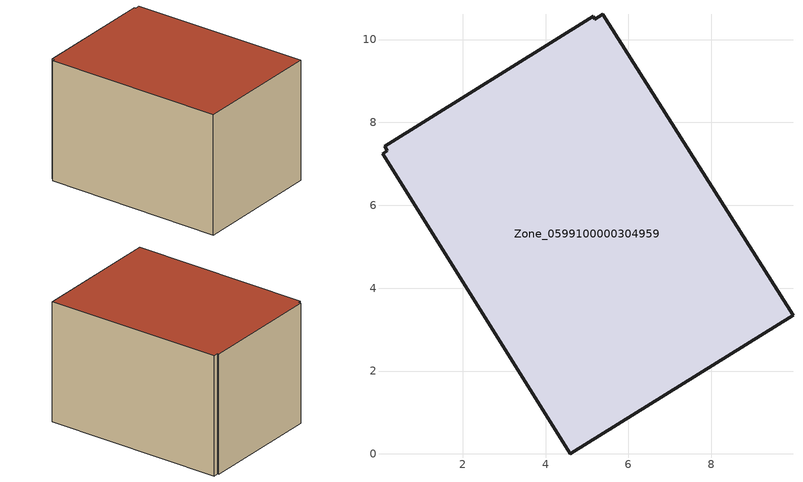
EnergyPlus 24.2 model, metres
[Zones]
Zone_0599100000304959
 floor ground (C_G): 5.14,10.56 5.18,10.49 5.38,10.62 9.97,3.35 4.6,0 0.07,7.25 0.18,7.32 0.12,7.42 z0
 wall outside (C_F): 5.14,10.56 0.12,7.42 0.18,7.32 0.07,7.25 4.6,0 9.97,3.35 5.38,10.62 5.18,10.49 5.14,10.56 z0:5.8
 roof outside (C_R): 5.18,10.49 5.14,10.56 0.12,7.42 0.18,7.32 0.07,7.25 4.6,0 9.97,3.35 5.38,10.62 z5.8
[BUILDING]
Pand.0599100000304959: North Axis=0; Terrain=City; Loads Convergence Tolerance Value=0.04; Temperature Convergence Tolerance Value=0.4; Solar Distribution=FullExterior; Maximum Number of Warmup Days=25; Minimum Number of Warmup Days=1
[Site:Location]
Rotterdam.The.Hague.AP_ZH_NLD Design_Conditions: Latitude=51.96; Longitude=4.45; Time Zone=1; Elevation=-4.5
[SITE:GROUNDTEMPERATURE:BUILDINGSURFACE]
18, 18, 18, 18, 18, 18, 18, 18, 18, 18, 18, 18
[MATERIAL] Thermal Absorptance=0.9; Solar Absorptance=0.7; Visible Absorptance=0.7
Name | Roughness | Thickness | Conductivity | Density | Specific Heat
G.TC.1965-1974 | MediumSmooth | 0.15 | 0.882353 | 540 | 1210
F.TC.1965-1974 | Rough | 0.3 | 0.697674 | 1920 | 840
R.TC.1965-1974 | MediumRough | 0.2 | 0.232558 | 1500 | 1000
[CONSTRUCTION]
C_G: G.TC.1965-1974
C_F: F.TC.1965-1974
C_R: R.TC.1965-1974
[ZONE]
Zone_0599100000304959: Type=1; Multiplier=1; Ceiling Height=Autocalculate; Volume=Autocalculate; Floor Area=autocalculate; Part of Total Floor Area=Yes
[ZONEINFILTRATION:DESIGNFLOWRATE]
Infil_Zone_0599100000304959: Zone or ZoneList or Space or SpaceList=Zone_0599100000304959; Schedule=AlwaysOn; Design Flow Rate Calculation Method=Flow/Area; Flow Rate per Floor Area=0.003; Constant Term Coefficient=1; Temperature Term Coefficient=0; Velocity Term Coefficient=0; Velocity Squared Term Coefficient=0
[HVACTEMPLATE:ZONE:IDEALLOADSAIRSYSTEM]
Zone_0599100000304959: Maximum Heating Supply Air Temperature=50; Minimum Cooling Supply Air Temperature=13; Maximum Heating Supply Air Humidity Ratio=0.0156; Minimum Cooling Supply Air Humidity Ratio=0.0077; Heating Limit=NoLimit; Cooling Limit=NoLimit; Dehumidification Control Type=ConstantSensibleHeatRatio; Cooling Sensible Heat Ratio=0.7; Dehumidification Setpoint=60; Humidification Control Type=None; Humidification Setpoint=30; Outdoor Air Method=None; Outdoor Air Flow Rate per Person=0.00944; Outdoor Air Flow Rate per Zone Floor Area=0; Outdoor Air Flow Rate per Zone=0; Demand Controlled Ventilation Type=None; Outdoor Air Economizer Type=NoEconomizer; Heat Recovery Type=None; Sensible Heat Recovery Effectiveness=0.7; Latent Heat Recovery Effectiveness=0.65
[ZONECONTROL:THERMOSTAT]
ThermostatControl_Zone_0599100000304959: Zone or ZoneList=Zone_0599100000304959; Control Type Schedule=DualSetpointControlType; Control 1=Thermostat_Zone_0599100000304959; Temperature Difference Between Cutout And Setpoint=0
[THERMOSTATSETPOINT:DUALSETPOINT]
Thermostat_Zone_0599100000304959: Heating Setpoint Temperature Schedule=HeatingSetpoint_Zone_0599100000304959; Cooling Setpoint Temperature Schedule=CoolingSetpoint_Zone_0599100000304959
[SCHEDULE:COMPACT]
HeatingSetpoint_Zone_0599100000304959: Through: 12/31, For: AllDays, Until: 24:00, 21
CoolingSetpoint_Zone_0599100000304959: Through: 12/31, For: AllDays, Until: 24:00, 24
DualSetpointControlType: Through: 12/31, For: AllDays, Until: 24:00, 4
AlwaysOn: Through: 12/31, For: AllDays, Until: 24:00, 1
